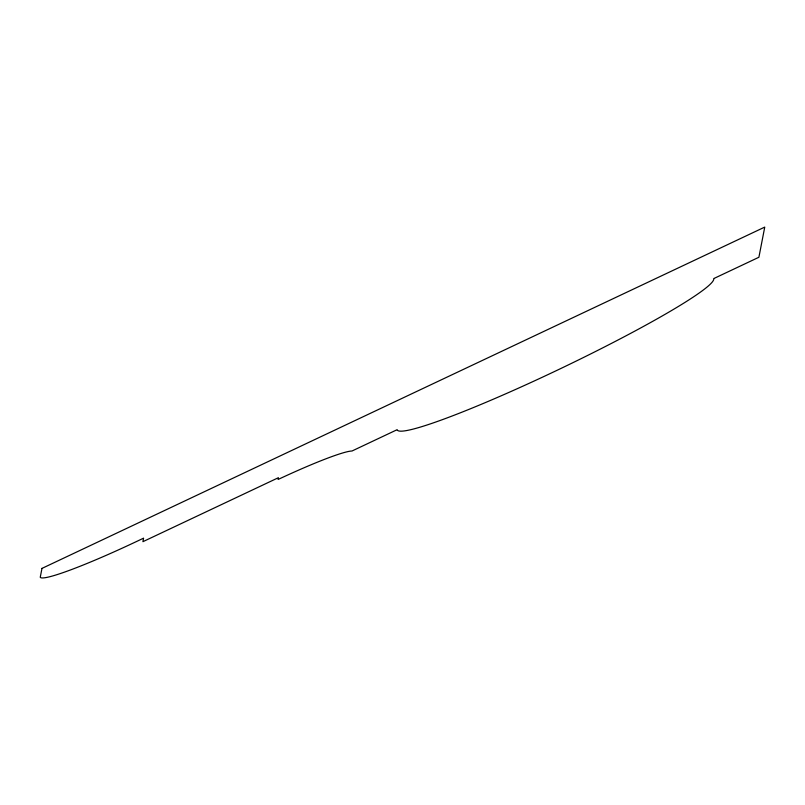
<?xml version="1.0" encoding="UTF-8"?>
<svg xmlns="http://www.w3.org/2000/svg" width="805" height="805" viewBox="0 0 805 805"><rect width="100%" height="100%" fill="white"/><g stroke="black" fill="none" stroke-linecap="round" stroke-linejoin="round"><path stroke-width="1.21" d="M41.971 568.4L40.25 577.265A108.786 9.479 -25.6 0 0 143.592 538.143L142.908 541.685L278.419 477.697L278.077 479.468A89.043 7.758 -25.6 0 1 351.996 451.011L397.167 429.679A175.41 15.285 -25.6 0 0 559.364 369.203A175.41 15.285 -25.6 0 0 713.723 278.59L758.904 257.258L764.75 227.091L41.971 568.4"/></g></svg>
